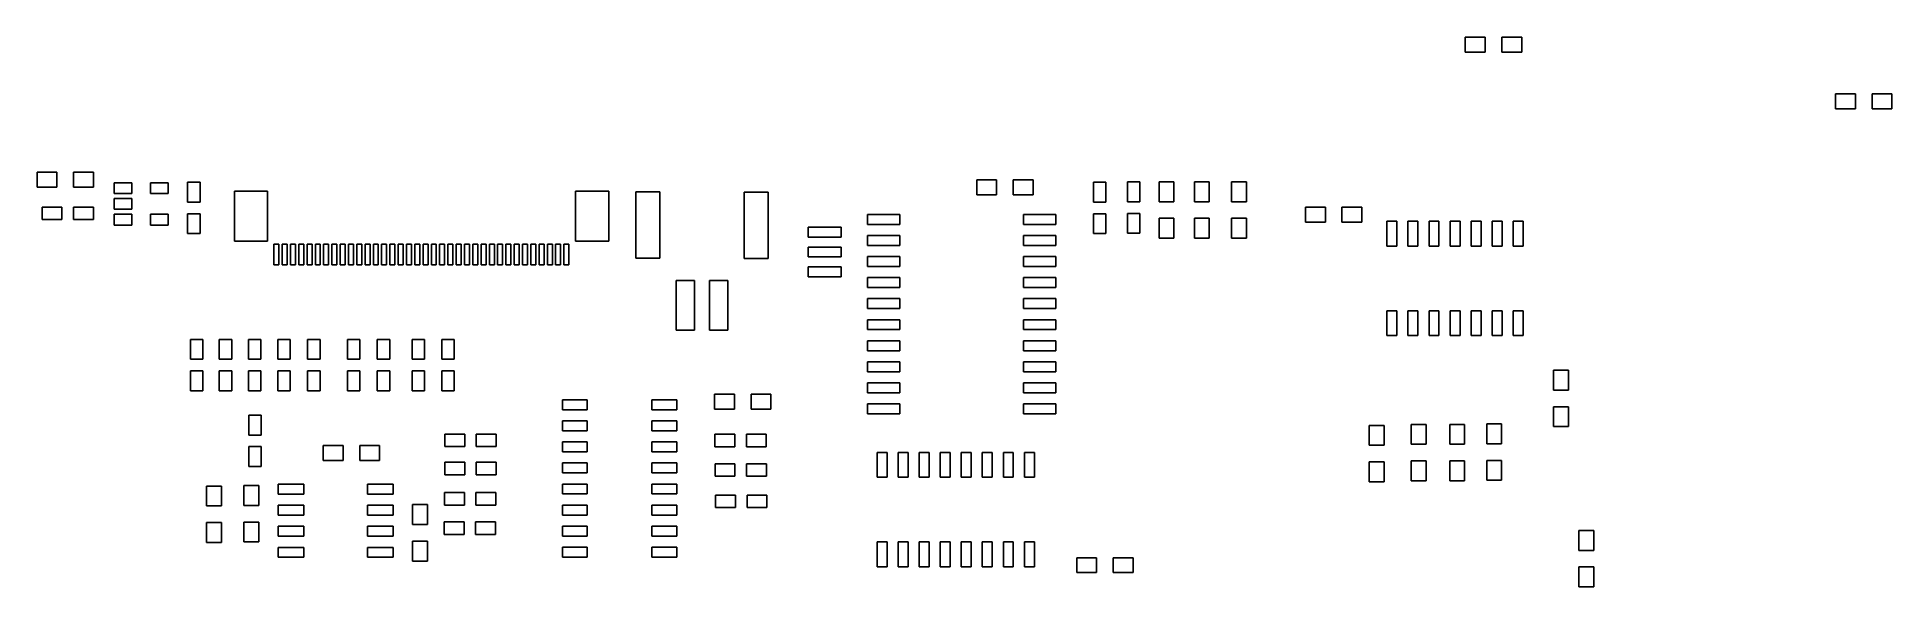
# Model space of a CAD drawing. Extents: x 105 to 217, y -119 to -86.
import ezdxf

# ---------------------------------------------------------------- set-up
doc = ezdxf.new("R2010")
doc.units = 0
doc.header["$MEASUREMENT"] = 0
doc.layers.add('BLACK', color=7, linetype='CONTINUOUS')

msp = doc.modelspace()

# ---------------------------------------------------------------- linework, layer by layer
at = {"layer": 'Black'}
for p, q in [((190.93, -86.9), (190.93, -86)), ((190.93, -86), (192.13, -86)), ((192.13, -86), (192.13, -86.9)), ((193.13, -86.9), (193.13, -86)), ((193.13, -86), (194.33, -86)), ((194.33, -86), (194.33, -86.9)), ((192.13, -86.9), (190.93, -86.9)), ((194.33, -86.9), (193.13, -86.9)), ((213.27, -90.33), (213.27, -89.43)), ((213.27, -89.43), (214.47, -89.43)), ((214.47, -89.43), (214.47, -90.33)), ((215.47, -90.33), (215.47, -89.43)), ((215.47, -89.43), (216.67, -89.43)), ((216.67, -89.43), (216.67, -90.33)), ((214.47, -90.33), (213.27, -90.33)), ((216.67, -90.33), (215.47, -90.33)), ((104.75, -95.05), (104.75, -94.15)), ((104.75, -94.15), (105.95, -94.15)), ((105.95, -95.05), (104.75, -95.05)), ((105.95, -94.15), (105.95, -95.05)), ((106.95, -95.05), (106.95, -94.15)), ((106.95, -94.15), (108.15, -94.15)), ((108.15, -95.05), (106.95, -95.05)), ((108.15, -94.15), (108.15, -95.05)), ((109.4, -95.435), (109.4, -94.785)), ((109.4, -94.785), (110.46, -94.785)), ((110.46, -94.785), (110.46, -95.435)), ((111.6, -95.435), (111.6, -94.785)), ((111.6, -94.785), (112.66, -94.785)), ((112.66, -94.785), (112.66, -95.435)), ((113.835, -95.95), (113.835, -94.75)), ((113.835, -94.75), (114.585, -94.75)), ((114.585, -94.75), (114.585, -95.95)), ((161.45, -95.51), (161.45, -94.61)), ((161.45, -94.61), (162.65, -94.61)), ((162.65, -94.61), (162.65, -95.51)), ((163.65, -95.51), (163.65, -94.61)), ((163.65, -94.61), (164.85, -94.61)), ((164.85, -94.61), (164.85, -95.51)), ((168.495, -95.95), (168.495, -94.75)), ((168.495, -94.75), (169.245, -94.75)), ((169.245, -94.75), (169.245, -95.95)), ((170.545, -95.93), (170.545, -94.73)), ((170.545, -94.73), (171.295, -94.73)), ((171.295, -94.73), (171.295, -95.93)), ((172.45, -95.93), (172.45, -94.73)), ((172.45, -94.73), (173.35, -94.73)), ((173.35, -94.73), (173.35, -95.93)), ((174.58, -95.93), (174.58, -94.73)), ((174.58, -94.73), (175.48, -94.73)), ((175.48, -94.73), (175.48, -95.93)), ((176.83, -95.93), (176.83, -94.73)), ((176.83, -94.73), (177.73, -94.73)), ((177.73, -94.73), (177.73, -95.93)), ((110.46, -95.435), (109.4, -95.435)), ((109.4, -96.385), (109.4, -95.735)), ((109.4, -95.735), (110.46, -95.735)), ((110.46, -95.735), (110.46, -96.385)), ((112.66, -95.435), (111.6, -95.435)), ((114.585, -95.95), (113.835, -95.95)), ((116.66, -98.3), (116.66, -95.3)), ((116.66, -95.3), (118.66, -95.3)), ((118.66, -95.3), (118.66, -98.3)), ((137.24, -98.3), (137.24, -95.3)), ((137.24, -95.3), (139.24, -95.3)), ((139.24, -95.3), (139.24, -98.3)), ((140.885, -99.33), (140.885, -95.33)), ((140.885, -95.33), (142.335, -95.33)), ((142.335, -95.33), (142.335, -99.33)), ((147.415, -99.35), (147.415, -95.35)), ((147.415, -95.35), (148.865, -95.35)), ((148.865, -95.35), (148.865, -99.35)), ((162.65, -95.51), (161.45, -95.51)), ((164.85, -95.51), (163.65, -95.51)), ((169.245, -95.95), (168.495, -95.95)), ((171.295, -95.93), (170.545, -95.93)), ((173.35, -95.93), (172.45, -95.93)), ((175.48, -95.93), (174.58, -95.93)), ((177.73, -95.93), (176.83, -95.93)), ((105.05, -97.005), (105.05, -96.255)), ((105.05, -96.255), (106.25, -96.255)), ((106.25, -97.005), (105.05, -97.005)), ((106.25, -96.255), (106.25, -97.005)), ((106.95, -97.005), (106.95, -96.255)), ((106.95, -96.255), (108.15, -96.255)), ((108.15, -97.005), (106.95, -97.005)), ((108.15, -96.255), (108.15, -97.005)), ((110.46, -96.385), (109.4, -96.385)), ((109.4, -97.335), (109.4, -96.685)), ((109.4, -96.685), (110.46, -96.685)), ((110.46, -97.335), (109.4, -97.335)), ((110.46, -96.685), (110.46, -97.335)), ((111.6, -97.335), (111.6, -96.685)), ((111.6, -96.685), (112.66, -96.685)), ((112.66, -97.335), (111.6, -97.335)), ((112.66, -96.685), (112.66, -97.335)), ((113.835, -97.85), (113.835, -96.65)), ((113.835, -96.65), (114.585, -96.65)), ((114.585, -96.65), (114.585, -97.85)), ((154.865, -97.295), (154.865, -96.695)), ((154.865, -96.695), (156.815, -96.695)), ((156.815, -97.295), (154.865, -97.295)), ((156.815, -96.695), (156.815, -97.295)), ((164.265, -97.295), (164.265, -96.695)), ((164.265, -96.695), (166.215, -96.695)), ((166.215, -97.295), (164.265, -97.295)), ((166.215, -96.695), (166.215, -97.295)), ((168.495, -97.85), (168.495, -96.65)), ((168.495, -96.65), (169.245, -96.65)), ((169.245, -96.65), (169.245, -97.85)), ((170.545, -97.83), (170.545, -96.63)), ((170.545, -96.63), (171.295, -96.63)), ((171.295, -96.63), (171.295, -97.83)), ((172.45, -98.13), (172.45, -96.93)), ((172.45, -96.93), (173.35, -96.93)), ((173.35, -96.93), (173.35, -98.13)), ((174.58, -98.13), (174.58, -96.93)), ((174.58, -96.93), (175.48, -96.93)), ((175.48, -96.93), (175.48, -98.13)), ((176.83, -98.13), (176.83, -96.93)), ((176.83, -96.93), (177.73, -96.93)), ((177.73, -96.93), (177.73, -98.13)), ((181.285, -97.165), (181.285, -96.265)), ((181.285, -96.265), (182.485, -96.265)), ((182.485, -97.165), (181.285, -97.165)), ((182.485, -96.265), (182.485, -97.165)), ((183.485, -97.165), (183.485, -96.265)), ((183.485, -96.265), (184.685, -96.265)), ((184.685, -97.165), (183.485, -97.165)), ((184.685, -96.265), (184.685, -97.165)), ((186.2, -98.6), (186.2, -97.1)), ((186.2, -97.1), (186.8, -97.1)), ((186.8, -97.1), (186.8, -98.6)), ((187.47, -98.6), (187.47, -97.1)), ((187.47, -97.1), (188.07, -97.1)), ((188.07, -97.1), (188.07, -98.6)), ((188.74, -98.6), (188.74, -97.1)), ((188.74, -97.1), (189.34, -97.1)), ((189.34, -97.1), (189.34, -98.6)), ((190.01, -98.6), (190.01, -97.1)), ((190.01, -97.1), (190.61, -97.1)), ((190.61, -97.1), (190.61, -98.6)), ((191.28, -98.6), (191.28, -97.1)), ((191.28, -97.1), (191.88, -97.1)), ((191.88, -97.1), (191.88, -98.6)), ((192.55, -98.6), (192.55, -97.1)), ((192.55, -97.1), (193.15, -97.1)), ((193.15, -97.1), (193.15, -98.6)), ((193.82, -98.6), (193.82, -97.1)), ((193.82, -97.1), (194.42, -97.1)), ((194.42, -97.1), (194.42, -98.6)), ((114.585, -97.85), (113.835, -97.85)), ((118.66, -98.3), (116.66, -98.3)), ((139.24, -98.3), (137.24, -98.3)), ((151.27, -98.06), (151.27, -97.46)), ((151.27, -97.46), (153.27, -97.46)), ((153.27, -98.06), (151.27, -98.06)), ((153.27, -97.46), (153.27, -98.06)), ((154.865, -98.565), (154.865, -97.965)), ((154.865, -97.965), (156.815, -97.965)), ((156.815, -97.965), (156.815, -98.565)), ((164.265, -98.565), (164.265, -97.965)), ((164.265, -97.965), (166.215, -97.965)), ((166.215, -97.965), (166.215, -98.565)), ((169.245, -97.85), (168.495, -97.85)), ((171.295, -97.83), (170.545, -97.83)), ((173.35, -98.13), (172.45, -98.13)), ((175.48, -98.13), (174.58, -98.13)), ((177.73, -98.13), (176.83, -98.13)), ((119.04, -99.745), (119.04, -98.495)), ((119.04, -98.495), (119.34, -98.495)), ((119.34, -98.495), (119.34, -99.745)), ((119.54, -99.745), (119.54, -98.495)), ((119.54, -98.495), (119.84, -98.495)), ((119.84, -98.495), (119.84, -99.745)), ((120.04, -99.745), (120.04, -98.495)), ((120.04, -98.495), (120.34, -98.495)), ((120.34, -98.495), (120.34, -99.745)), ((120.54, -99.745), (120.54, -98.495)), ((120.54, -98.495), (120.84, -98.495)), ((120.84, -98.495), (120.84, -99.745)), ((121.04, -99.745), (121.04, -98.495)), ((121.04, -98.495), (121.34, -98.495)), ((121.34, -98.495), (121.34, -99.745)), ((121.54, -99.745), (121.54, -98.495)), ((121.54, -98.495), (121.84, -98.495)), ((121.84, -98.495), (121.84, -99.745)), ((122.04, -99.745), (122.04, -98.495)), ((122.04, -98.495), (122.34, -98.495)), ((122.34, -98.495), (122.34, -99.745)), ((122.54, -99.745), (122.54, -98.495)), ((122.54, -98.495), (122.84, -98.495)), ((122.84, -98.495), (122.84, -99.745)), ((123.04, -99.745), (123.04, -98.495)), ((123.04, -98.495), (123.34, -98.495)), ((123.34, -98.495), (123.34, -99.745)), ((123.54, -99.745), (123.54, -98.495)), ((123.54, -98.495), (123.84, -98.495)), ((123.84, -98.495), (123.84, -99.745)), ((124.04, -99.745), (124.04, -98.495)), ((124.04, -98.495), (124.34, -98.495)), ((124.34, -98.495), (124.34, -99.745)), ((124.54, -99.745), (124.54, -98.495)), ((124.54, -98.495), (124.84, -98.495)), ((124.84, -98.495), (124.84, -99.745)), ((125.04, -99.745), (125.04, -98.495)), ((125.04, -98.495), (125.34, -98.495)), ((125.34, -98.495), (125.34, -99.745)), ((125.54, -99.745), (125.54, -98.495)), ((125.54, -98.495), (125.84, -98.495)), ((125.84, -98.495), (125.84, -99.745)), ((126.04, -99.745), (126.04, -98.495)), ((126.04, -98.495), (126.34, -98.495)), ((126.34, -98.495), (126.34, -99.745)), ((126.54, -99.745), (126.54, -98.495)), ((126.54, -98.495), (126.84, -98.495)), ((126.84, -98.495), (126.84, -99.745)), ((127.04, -99.745), (127.04, -98.495)), ((127.04, -98.495), (127.34, -98.495)), ((127.34, -98.495), (127.34, -99.745)), ((127.54, -99.745), (127.54, -98.495)), ((127.54, -98.495), (127.84, -98.495)), ((127.84, -98.495), (127.84, -99.745)), ((128.04, -99.745), (128.04, -98.495)), ((128.04, -98.495), (128.34, -98.495)), ((128.34, -98.495), (128.34, -99.745)), ((128.54, -99.745), (128.54, -98.495)), ((128.54, -98.495), (128.84, -98.495)), ((128.84, -98.495), (128.84, -99.745)), ((129.04, -99.745), (129.04, -98.495)), ((129.04, -98.495), (129.34, -98.495)), ((129.34, -98.495), (129.34, -99.745)), ((129.54, -99.745), (129.54, -98.495)), ((129.54, -98.495), (129.84, -98.495)), ((129.84, -98.495), (129.84, -99.745)), ((130.04, -99.745), (130.04, -98.495)), ((130.04, -98.495), (130.34, -98.495)), ((130.34, -98.495), (130.34, -99.745)), ((130.54, -99.745), (130.54, -98.495)), ((130.54, -98.495), (130.84, -98.495)), ((130.84, -98.495), (130.84, -99.745)), ((131.04, -99.745), (131.04, -98.495)), ((131.04, -98.495), (131.34, -98.495)), ((131.34, -98.495), (131.34, -99.745)), ((131.54, -99.745), (131.54, -98.495)), ((131.54, -98.495), (131.84, -98.495)), ((131.84, -98.495), (131.84, -99.745)), ((132.04, -99.745), (132.04, -98.495)), ((132.04, -98.495), (132.34, -98.495)), ((132.34, -98.495), (132.34, -99.745)), ((132.54, -99.745), (132.54, -98.495)), ((132.54, -98.495), (132.84, -98.495)), ((132.84, -98.495), (132.84, -99.745)), ((133.04, -99.745), (133.04, -98.495)), ((133.04, -98.495), (133.34, -98.495)), ((133.34, -98.495), (133.34, -99.745)), ((133.54, -99.745), (133.54, -98.495)), ((133.54, -98.495), (133.84, -98.495)), ((133.84, -98.495), (133.84, -99.745)), ((134.04, -99.745), (134.04, -98.495)), ((134.04, -98.495), (134.34, -98.495)), ((134.34, -98.495), (134.34, -99.745)), ((134.54, -99.745), (134.54, -98.495)), ((134.54, -98.495), (134.84, -98.495)), ((134.84, -98.495), (134.84, -99.745)), ((135.04, -99.745), (135.04, -98.495)), ((135.04, -98.495), (135.34, -98.495)), ((135.34, -98.495), (135.34, -99.745)), ((135.54, -99.745), (135.54, -98.495)), ((135.54, -98.495), (135.84, -98.495)), ((135.84, -98.495), (135.84, -99.745)), ((136.04, -99.745), (136.04, -98.495)), ((136.04, -98.495), (136.34, -98.495)), ((136.34, -98.495), (136.34, -99.745)), ((136.54, -99.745), (136.54, -98.495)), ((136.54, -98.495), (136.84, -98.495)), ((136.84, -98.495), (136.84, -99.745)), ((142.335, -99.33), (140.885, -99.33)), ((148.865, -99.35), (147.415, -99.35)), ((151.27, -99.26), (151.27, -98.66)), ((151.27, -98.66), (153.27, -98.66)), ((153.27, -99.26), (151.27, -99.26)), ((153.27, -98.66), (153.27, -99.26)), ((156.815, -98.565), (154.865, -98.565)), ((154.865, -99.835), (154.865, -99.235)), ((154.865, -99.235), (156.815, -99.235)), ((156.815, -99.235), (156.815, -99.835)), ((166.215, -98.565), (164.265, -98.565)), ((164.265, -99.835), (164.265, -99.235)), ((164.265, -99.235), (166.215, -99.235)), ((166.215, -99.235), (166.215, -99.835)), ((186.8, -98.6), (186.2, -98.6)), ((188.07, -98.6), (187.47, -98.6)), ((189.34, -98.6), (188.74, -98.6)), ((190.61, -98.6), (190.01, -98.6)), ((191.88, -98.6), (191.28, -98.6)), ((193.15, -98.6), (192.55, -98.6)), ((194.42, -98.6), (193.82, -98.6)), ((119.34, -99.745), (119.04, -99.745)), ((119.84, -99.745), (119.54, -99.745)), ((120.34, -99.745), (120.04, -99.745)), ((120.84, -99.745), (120.54, -99.745)), ((121.34, -99.745), (121.04, -99.745)), ((121.84, -99.745), (121.54, -99.745)), ((122.34, -99.745), (122.04, -99.745)), ((122.84, -99.745), (122.54, -99.745)), ((123.34, -99.745), (123.04, -99.745)), ((123.84, -99.745), (123.54, -99.745)), ((124.34, -99.745), (124.04, -99.745)), ((124.84, -99.745), (124.54, -99.745)), ((125.34, -99.745), (125.04, -99.745)), ((125.84, -99.745), (125.54, -99.745)), ((126.34, -99.745), (126.04, -99.745)), ((126.84, -99.745), (126.54, -99.745)), ((127.34, -99.745), (127.04, -99.745)), ((127.84, -99.745), (127.54, -99.745)), ((128.34, -99.745), (128.04, -99.745)), ((128.84, -99.745), (128.54, -99.745)), ((129.34, -99.745), (129.04, -99.745)), ((129.84, -99.745), (129.54, -99.745)), ((130.34, -99.745), (130.04, -99.745)), ((130.84, -99.745), (130.54, -99.745)), ((131.34, -99.745), (131.04, -99.745)), ((131.84, -99.745), (131.54, -99.745)), ((132.34, -99.745), (132.04, -99.745)), ((132.84, -99.745), (132.54, -99.745)), ((133.34, -99.745), (133.04, -99.745)), ((133.84, -99.745), (133.54, -99.745)), ((134.34, -99.745), (134.04, -99.745)), ((134.84, -99.745), (134.54, -99.745)), ((135.34, -99.745), (135.04, -99.745)), ((135.84, -99.745), (135.54, -99.745)), ((136.34, -99.745), (136.04, -99.745)), ((136.84, -99.745), (136.54, -99.745)), ((143.32, -103.68), (143.32, -100.68)), ((143.32, -100.68), (144.42, -100.68)), ((144.42, -100.68), (144.42, -103.68)), ((145.32, -103.68), (145.32, -100.68)), ((145.32, -100.68), (146.42, -100.68)), ((146.42, -100.68), (146.42, -103.68)), ((151.27, -100.46), (151.27, -99.86)), ((151.27, -99.86), (153.27, -99.86)), ((153.27, -100.46), (151.27, -100.46)), ((153.27, -99.86), (153.27, -100.46)), ((156.815, -99.835), (154.865, -99.835)), ((154.865, -101.105), (154.865, -100.505)), ((154.865, -100.505), (156.815, -100.505)), ((156.815, -100.505), (156.815, -101.105)), ((166.215, -99.835), (164.265, -99.835)), ((164.265, -101.105), (164.265, -100.505)), ((164.265, -100.505), (166.215, -100.505)), ((166.215, -100.505), (166.215, -101.105)), ((156.815, -101.105), (154.865, -101.105)), ((154.865, -102.375), (154.865, -101.775)), ((154.865, -101.775), (156.815, -101.775)), ((156.815, -101.775), (156.815, -102.375)), ((166.215, -101.105), (164.265, -101.105)), ((164.265, -102.375), (164.265, -101.775)), ((164.265, -101.775), (166.215, -101.775)), ((166.215, -101.775), (166.215, -102.375)), ((156.815, -102.375), (154.865, -102.375)), ((166.215, -102.375), (164.265, -102.375)), ((186.2, -104), (186.2, -102.5)), ((186.2, -102.5), (186.8, -102.5)), ((186.8, -102.5), (186.8, -104)), ((187.47, -104), (187.47, -102.5)), ((187.47, -102.5), (188.07, -102.5)), ((188.07, -102.5), (188.07, -104)), ((188.74, -104), (188.74, -102.5)), ((188.74, -102.5), (189.34, -102.5)), ((189.34, -102.5), (189.34, -104)), ((190.01, -104), (190.01, -102.5)), ((190.01, -102.5), (190.61, -102.5)), ((190.61, -102.5), (190.61, -104)), ((191.28, -104), (191.28, -102.5)), ((191.28, -102.5), (191.88, -102.5)), ((191.88, -102.5), (191.88, -104)), ((192.55, -104), (192.55, -102.5)), ((192.55, -102.5), (193.15, -102.5)), ((193.15, -102.5), (193.15, -104)), ((193.82, -104), (193.82, -102.5)), ((193.82, -102.5), (194.42, -102.5)), ((194.42, -102.5), (194.42, -104)), ((144.42, -103.68), (143.32, -103.68)), ((146.42, -103.68), (145.32, -103.68)), ((154.865, -103.645), (154.865, -103.045)), ((154.865, -103.045), (156.815, -103.045)), ((156.815, -103.645), (154.865, -103.645)), ((156.815, -103.045), (156.815, -103.645)), ((164.265, -103.645), (164.265, -103.045)), ((164.265, -103.045), (166.215, -103.045)), ((166.215, -103.645), (164.265, -103.645)), ((166.215, -103.045), (166.215, -103.645)), ((186.8, -104), (186.2, -104)), ((188.07, -104), (187.47, -104)), ((189.34, -104), (188.74, -104)), ((190.61, -104), (190.01, -104)), ((191.88, -104), (191.28, -104)), ((193.15, -104), (192.55, -104)), ((194.42, -104), (193.82, -104)), ((114.005, -105.43), (114.005, -104.23)), ((114.005, -104.23), (114.755, -104.23)), ((114.755, -104.23), (114.755, -105.43)), ((115.745, -105.43), (115.745, -104.23)), ((115.745, -104.23), (116.495, -104.23)), ((116.495, -104.23), (116.495, -105.43)), ((117.505, -105.43), (117.505, -104.23)), ((117.505, -104.23), (118.255, -104.23)), ((118.255, -104.23), (118.255, -105.43)), ((119.275, -105.43), (119.275, -104.23)), ((119.275, -104.23), (120.025, -104.23)), ((120.025, -104.23), (120.025, -105.43)), ((121.075, -105.43), (121.075, -104.23)), ((121.075, -104.23), (121.825, -104.23)), ((121.825, -104.23), (121.825, -105.43)), ((123.475, -105.43), (123.475, -104.23)), ((123.475, -104.23), (124.225, -104.23)), ((124.225, -104.23), (124.225, -105.43)), ((125.275, -105.43), (125.275, -104.23)), ((125.275, -104.23), (126.025, -104.23)), ((126.025, -104.23), (126.025, -105.43)), ((127.375, -105.43), (127.375, -104.23)), ((127.375, -104.23), (128.125, -104.23)), ((128.125, -104.23), (128.125, -105.43)), ((129.175, -105.43), (129.175, -104.23)), ((129.175, -104.23), (129.925, -104.23)), ((129.925, -104.23), (129.925, -105.43)), ((154.865, -104.915), (154.865, -104.315)), ((154.865, -104.315), (156.815, -104.315)), ((156.815, -104.915), (154.865, -104.915)), ((156.815, -104.315), (156.815, -104.915)), ((164.265, -104.915), (164.265, -104.315)), ((164.265, -104.315), (166.215, -104.315)), ((166.215, -104.915), (164.265, -104.915)), ((166.215, -104.315), (166.215, -104.915)), ((114.755, -105.43), (114.005, -105.43)), ((114.005, -107.33), (114.005, -106.13)), ((114.005, -106.13), (114.755, -106.13)), ((114.755, -106.13), (114.755, -107.33)), ((116.495, -105.43), (115.745, -105.43)), ((115.745, -107.33), (115.745, -106.13)), ((115.745, -106.13), (116.495, -106.13)), ((116.495, -106.13), (116.495, -107.33)), ((118.255, -105.43), (117.505, -105.43)), ((117.505, -107.33), (117.505, -106.13)), ((117.505, -106.13), (118.255, -106.13)), ((118.255, -106.13), (118.255, -107.33)), ((120.025, -105.43), (119.275, -105.43)), ((119.275, -107.33), (119.275, -106.13)), ((119.275, -106.13), (120.025, -106.13)), ((120.025, -106.13), (120.025, -107.33)), ((121.825, -105.43), (121.075, -105.43)), ((121.075, -107.33), (121.075, -106.13)), ((121.075, -106.13), (121.825, -106.13)), ((121.825, -106.13), (121.825, -107.33)), ((124.225, -105.43), (123.475, -105.43)), ((123.475, -107.33), (123.475, -106.13)), ((123.475, -106.13), (124.225, -106.13)), ((124.225, -106.13), (124.225, -107.33)), ((126.025, -105.43), (125.275, -105.43)), ((125.275, -107.33), (125.275, -106.13)), ((125.275, -106.13), (126.025, -106.13)), ((126.025, -106.13), (126.025, -107.33)), ((128.125, -105.43), (127.375, -105.43)), ((127.375, -107.33), (127.375, -106.13)), ((127.375, -106.13), (128.125, -106.13)), ((128.125, -106.13), (128.125, -107.33)), ((129.925, -105.43), (129.175, -105.43)), ((129.175, -107.33), (129.175, -106.13)), ((129.175, -106.13), (129.925, -106.13)), ((129.925, -106.13), (129.925, -107.33)), ((154.865, -106.185), (154.865, -105.585)), ((154.865, -105.585), (156.815, -105.585)), ((156.815, -106.185), (154.865, -106.185)), ((156.815, -105.585), (156.815, -106.185)), ((164.265, -106.185), (164.265, -105.585)), ((164.265, -105.585), (166.215, -105.585)), ((166.215, -106.185), (164.265, -106.185)), ((166.215, -105.585), (166.215, -106.185)), ((196.25, -107.29), (196.25, -106.09)), ((196.25, -106.09), (197.15, -106.09)), ((197.15, -106.09), (197.15, -107.29)), ((114.755, -107.33), (114.005, -107.33)), ((116.495, -107.33), (115.745, -107.33)), ((118.255, -107.33), (117.505, -107.33)), ((120.025, -107.33), (119.275, -107.33)), ((121.825, -107.33), (121.075, -107.33)), ((124.225, -107.33), (123.475, -107.33)), ((126.025, -107.33), (125.275, -107.33)), ((128.125, -107.33), (127.375, -107.33)), ((129.925, -107.33), (129.175, -107.33)), ((154.865, -107.455), (154.865, -106.855)), ((154.865, -106.855), (156.815, -106.855)), ((156.815, -106.855), (156.815, -107.455)), ((164.265, -107.455), (164.265, -106.855)), ((164.265, -106.855), (166.215, -106.855)), ((166.215, -106.855), (166.215, -107.455)), ((197.15, -107.29), (196.25, -107.29)), ((136.45, -108.475), (136.45, -107.875)), ((136.45, -107.875), (137.95, -107.875)), ((137.95, -108.475), (136.45, -108.475)), ((137.95, -107.875), (137.95, -108.475)), ((141.85, -108.475), (141.85, -107.875)), ((141.85, -107.875), (143.35, -107.875)), ((143.35, -108.475), (141.85, -108.475)), ((143.35, -107.875), (143.35, -108.475)), ((145.63, -108.44), (145.63, -107.54)), ((145.63, -107.54), (146.83, -107.54)), ((146.83, -108.44), (145.63, -108.44)), ((146.83, -107.54), (146.83, -108.44)), ((147.83, -108.44), (147.83, -107.54)), ((147.83, -107.54), (149.03, -107.54)), ((149.03, -108.44), (147.83, -108.44)), ((149.03, -107.54), (149.03, -108.44)), ((156.815, -107.455), (154.865, -107.455)), ((154.865, -108.725), (154.865, -108.125)), ((154.865, -108.125), (156.815, -108.125)), ((156.815, -108.125), (156.815, -108.725)), ((166.215, -107.455), (164.265, -107.455)), ((164.265, -108.725), (164.265, -108.125)), ((164.265, -108.125), (166.215, -108.125)), ((166.215, -108.125), (166.215, -108.725)), ((196.25, -109.49), (196.25, -108.29)), ((196.25, -108.29), (197.15, -108.29)), ((197.15, -108.29), (197.15, -109.49)), ((117.525, -110), (117.525, -108.8)), ((117.525, -108.8), (118.275, -108.8)), ((118.275, -108.8), (118.275, -110)), ((136.45, -109.745), (136.45, -109.145)), ((136.45, -109.145), (137.95, -109.145)), ((137.95, -109.145), (137.95, -109.745)), ((141.85, -109.745), (141.85, -109.145)), ((141.85, -109.145), (143.35, -109.145)), ((143.35, -109.145), (143.35, -109.745)), ((156.815, -108.725), (154.865, -108.725)), ((166.215, -108.725), (164.265, -108.725)), ((185.13, -110.62), (185.13, -109.42)), ((185.13, -109.42), (186.03, -109.42)), ((186.03, -109.42), (186.03, -110.62)), ((187.67, -110.56), (187.67, -109.36)), ((187.67, -109.36), (188.57, -109.36)), ((188.57, -109.36), (188.57, -110.56)), ((189.99, -110.56), (189.99, -109.36)), ((189.99, -109.36), (190.89, -109.36)), ((190.89, -109.36), (190.89, -110.56)), ((192.22, -110.53), (192.22, -109.33)), ((192.22, -109.33), (193.12, -109.33)), ((193.12, -109.33), (193.12, -110.53)), ((197.15, -109.49), (196.25, -109.49)), ((118.275, -110), (117.525, -110)), ((117.525, -111.9), (117.525, -110.7)), ((117.525, -110.7), (118.275, -110.7)), ((118.275, -110.7), (118.275, -111.9)), ((122.02, -111.54), (122.02, -110.64)), ((122.02, -110.64), (123.22, -110.64)), ((123.22, -110.64), (123.22, -111.54)), ((124.22, -111.54), (124.22, -110.64)), ((124.22, -110.64), (125.42, -110.64)), ((125.42, -110.64), (125.42, -111.54)), ((129.35, -110.695), (129.35, -109.945)), ((129.35, -109.945), (130.55, -109.945)), ((130.55, -110.695), (129.35, -110.695)), ((130.55, -109.945), (130.55, -110.695)), ((131.25, -110.695), (131.25, -109.945)), ((131.25, -109.945), (132.45, -109.945)), ((132.45, -110.695), (131.25, -110.695)), ((132.45, -109.945), (132.45, -110.695)), ((137.95, -109.745), (136.45, -109.745)), ((136.45, -111.015), (136.45, -110.415)), ((136.45, -110.415), (137.95, -110.415)), ((137.95, -110.415), (137.95, -111.015)), ((143.35, -109.745), (141.85, -109.745)), ((141.85, -111.015), (141.85, -110.415)), ((141.85, -110.415), (143.35, -110.415)), ((143.35, -110.415), (143.35, -111.015)), ((145.65, -110.705), (145.65, -109.955)), ((145.65, -109.955), (146.85, -109.955)), ((146.85, -110.705), (145.65, -110.705)), ((146.85, -109.955), (146.85, -110.705)), ((147.55, -110.705), (147.55, -109.955)), ((147.55, -109.955), (148.75, -109.955)), ((148.75, -110.705), (147.55, -110.705)), ((148.75, -109.955), (148.75, -110.705)), ((186.03, -110.62), (185.13, -110.62)), ((188.57, -110.56), (187.67, -110.56)), ((190.89, -110.56), (189.99, -110.56)), ((193.12, -110.53), (192.22, -110.53)), ((118.275, -111.9), (117.525, -111.9)), ((123.22, -111.54), (122.02, -111.54)), ((125.42, -111.54), (124.22, -111.54)), ((129.35, -112.395), (129.35, -111.645)), ((129.35, -111.645), (130.55, -111.645)), ((130.55, -111.645), (130.55, -112.395)), ((131.25, -112.395), (131.25, -111.645)), ((131.25, -111.645), (132.45, -111.645)), ((132.45, -111.645), (132.45, -112.395)), ((137.95, -111.015), (136.45, -111.015)), ((136.45, -112.285), (136.45, -111.685)), ((136.45, -111.685), (137.95, -111.685)), ((137.95, -111.685), (137.95, -112.285)), ((143.35, -111.015), (141.85, -111.015)), ((141.85, -112.285), (141.85, -111.685)), ((141.85, -111.685), (143.35, -111.685)), ((143.35, -111.685), (143.35, -112.285)), ((145.66, -112.485), (145.66, -111.735)), ((145.66, -111.735), (146.86, -111.735)), ((146.86, -111.735), (146.86, -112.485)), ((147.56, -112.485), (147.56, -111.735)), ((147.56, -111.735), (148.76, -111.735)), ((148.76, -111.735), (148.76, -112.485)), ((155.435, -112.55), (155.435, -111.05)), ((155.435, -111.05), (156.035, -111.05)), ((156.035, -111.05), (156.035, -112.55)), ((156.705, -112.55), (156.705, -111.05)), ((156.705, -111.05), (157.305, -111.05)), ((157.305, -111.05), (157.305, -112.55)), ((157.975, -112.55), (157.975, -111.05)), ((157.975, -111.05), (158.575, -111.05)), ((158.575, -111.05), (158.575, -112.55)), ((159.245, -112.55), (159.245, -111.05)), ((159.245, -111.05), (159.845, -111.05)), ((159.845, -111.05), (159.845, -112.55)), ((160.515, -112.55), (160.515, -111.05)), ((160.515, -111.05), (161.115, -111.05)), ((161.115, -111.05), (161.115, -112.55)), ((161.785, -112.55), (161.785, -111.05)), ((161.785, -111.05), (162.385, -111.05)), ((162.385, -111.05), (162.385, -112.55)), ((163.055, -112.55), (163.055, -111.05)), ((163.055, -111.05), (163.655, -111.05)), ((163.655, -111.05), (163.655, -112.55)), ((164.325, -112.55), (164.325, -111.05)), ((164.325, -111.05), (164.925, -111.05)), ((164.925, -111.05), (164.925, -112.55)), ((185.13, -112.82), (185.13, -111.62)), ((185.13, -111.62), (186.03, -111.62)), ((186.03, -111.62), (186.03, -112.82)), ((187.67, -112.76), (187.67, -111.56)), ((187.67, -111.56), (188.57, -111.56)), ((188.57, -111.56), (188.57, -112.76)), ((189.99, -112.76), (189.99, -111.56)), ((189.99, -111.56), (190.89, -111.56)), ((190.89, -111.56), (190.89, -112.76)), ((192.22, -112.73), (192.22, -111.53)), ((192.22, -111.53), (193.12, -111.53)), ((193.12, -111.53), (193.12, -112.73)), ((119.295, -113.565), (119.295, -112.965)), ((119.295, -112.965), (120.845, -112.965)), ((120.845, -112.965), (120.845, -113.565)), ((124.695, -113.565), (124.695, -112.965)), ((124.695, -112.965), (126.245, -112.965)), ((126.245, -112.965), (126.245, -113.565)), ((130.55, -112.395), (129.35, -112.395)), ((132.45, -112.395), (131.25, -112.395)), ((137.95, -112.285), (136.45, -112.285)), ((136.45, -113.555), (136.45, -112.955)), ((136.45, -112.955), (137.95, -112.955)), ((137.95, -112.955), (137.95, -113.555)), ((143.35, -112.285), (141.85, -112.285)), ((141.85, -113.555), (141.85, -112.955)), ((141.85, -112.955), (143.35, -112.955)), ((143.35, -112.955), (143.35, -113.555)), ((146.86, -112.485), (145.66, -112.485)), ((148.76, -112.485), (147.56, -112.485)), ((156.035, -112.55), (155.435, -112.55)), ((157.305, -112.55), (156.705, -112.55)), ((158.575, -112.55), (157.975, -112.55)), ((159.845, -112.55), (159.245, -112.55)), ((161.115, -112.55), (160.515, -112.55)), ((162.385, -112.55), (161.785, -112.55)), ((163.655, -112.55), (163.055, -112.55)), ((164.925, -112.55), (164.325, -112.55)), ((186.03, -112.82), (185.13, -112.82)), ((188.57, -112.76), (187.67, -112.76)), ((190.89, -112.76), (189.99, -112.76)), ((193.12, -112.73), (192.22, -112.73)), ((114.97, -114.28), (114.97, -113.08)), ((114.97, -113.08), (115.87, -113.08)), ((115.87, -113.08), (115.87, -114.28)), ((117.22, -114.25), (117.22, -113.05)), ((117.22, -113.05), (118.12, -113.05)), ((118.12, -113.05), (118.12, -114.25)), ((120.845, -113.565), (119.295, -113.565)), ((126.245, -113.565), (124.695, -113.565)), ((129.33, -114.225), (129.33, -113.475)), ((129.33, -113.475), (130.53, -113.475)), ((130.53, -113.475), (130.53, -114.225)), ((131.23, -114.225), (131.23, -113.475)), ((131.23, -113.475), (132.43, -113.475)), ((132.43, -113.475), (132.43, -114.225)), ((137.95, -113.555), (136.45, -113.555)), ((143.35, -113.555), (141.85, -113.555)), ((145.69, -114.375), (145.69, -113.625)), ((145.69, -113.625), (146.89, -113.625)), ((146.89, -113.625), (146.89, -114.375)), ((147.59, -114.375), (147.59, -113.625)), ((147.59, -113.625), (148.79, -113.625)), ((148.79, -113.625), (148.79, -114.375)), ((115.87, -114.28), (114.97, -114.28)), ((118.12, -114.25), (117.22, -114.25)), ((117.22, -116.45), (117.22, -115.25)), ((117.22, -115.25), (118.12, -115.25)), ((118.12, -115.25), (118.12, -116.45)), ((119.295, -114.835), (119.295, -114.235)), ((119.295, -114.235), (120.845, -114.235)), ((120.845, -114.835), (119.295, -114.835)), ((120.845, -114.235), (120.845, -114.835)), ((124.695, -114.835), (124.695, -114.235)), ((124.695, -114.235), (126.245, -114.235)), ((126.245, -114.835), (124.695, -114.835)), ((126.245, -114.235), (126.245, -114.835)), ((127.41, -115.4), (127.41, -114.2)), ((127.41, -114.2), (128.31, -114.2)), ((128.31, -114.2), (128.31, -115.4)), ((129.31, -115.995), (129.31, -115.245)), ((129.31, -115.245), (130.51, -115.245)), ((130.53, -114.225), (129.33, -114.225)), ((130.51, -115.245), (130.51, -115.995)), ((131.21, -115.995), (131.21, -115.245)), ((131.21, -115.245), (132.41, -115.245)), ((132.43, -114.225), (131.23, -114.225)), ((132.41, -115.245), (132.41, -115.995)), ((136.45, -114.825), (136.45, -114.225)), ((136.45, -114.225), (137.95, -114.225)), ((137.95, -114.825), (136.45, -114.825)), ((137.95, -114.225), (137.95, -114.825)), ((141.85, -114.825), (141.85, -114.225)), ((141.85, -114.225), (143.35, -114.225)), ((143.35, -114.825), (141.85, -114.825)), ((143.35, -114.225), (143.35, -114.825)), ((146.89, -114.375), (145.69, -114.375)), ((148.79, -114.375), (147.59, -114.375)), ((114.97, -116.48), (114.97, -115.28)), ((114.97, -115.28), (115.87, -115.28)), ((115.87, -115.28), (115.87, -116.48)), ((119.295, -116.105), (119.295, -115.505)), ((119.295, -115.505), (120.845, -115.505)), ((120.845, -116.105), (119.295, -116.105)), ((120.845, -115.505), (120.845, -116.105)), ((124.695, -116.105), (124.695, -115.505)), ((124.695, -115.505), (126.245, -115.505)), ((126.245, -116.105), (124.695, -116.105)), ((126.245, -115.505), (126.245, -116.105)), ((128.31, -115.4), (127.41, -115.4)), ((130.51, -115.995), (129.31, -115.995)), ((132.41, -115.995), (131.21, -115.995)), ((136.45, -116.095), (136.45, -115.495)), ((136.45, -115.495), (137.95, -115.495)), ((137.95, -116.095), (136.45, -116.095)), ((137.95, -115.495), (137.95, -116.095)), ((141.85, -116.095), (141.85, -115.495)), ((141.85, -115.495), (143.35, -115.495)), ((143.35, -116.095), (141.85, -116.095)), ((143.35, -115.495), (143.35, -116.095)), ((197.78, -116.96), (197.78, -115.76)), ((197.78, -115.76), (198.68, -115.76)), ((198.68, -115.76), (198.68, -116.96)), ((115.87, -116.48), (114.97, -116.48)), ((118.12, -116.45), (117.22, -116.45)), ((119.295, -117.375), (119.295, -116.775)), ((119.295, -116.775), (120.845, -116.775)), ((120.845, -117.375), (119.295, -117.375)), ((120.845, -116.775), (120.845, -117.375)), ((124.695, -117.375), (124.695, -116.775)), ((124.695, -116.775), (126.245, -116.775)), ((126.245, -117.375), (124.695, -117.375)), ((126.245, -116.775), (126.245, -117.375)), ((127.41, -117.6), (127.41, -116.4)), ((127.41, -116.4), (128.31, -116.4)), ((128.31, -116.4), (128.31, -117.6)), ((136.45, -117.365), (136.45, -116.765)), ((136.45, -116.765), (137.95, -116.765)), ((137.95, -117.365), (136.45, -117.365)), ((137.95, -116.765), (137.95, -117.365)), ((141.85, -117.365), (141.85, -116.765)), ((141.85, -116.765), (143.35, -116.765)), ((143.35, -117.365), (141.85, -117.365)), ((143.35, -116.765), (143.35, -117.365)), ((155.435, -117.95), (155.435, -116.45)), ((155.435, -116.45), (156.035, -116.45)), ((156.035, -116.45), (156.035, -117.95)), ((156.705, -117.95), (156.705, -116.45)), ((156.705, -116.45), (157.305, -116.45)), ((157.305, -116.45), (157.305, -117.95)), ((157.975, -117.95), (157.975, -116.45)), ((157.975, -116.45), (158.575, -116.45)), ((158.575, -116.45), (158.575, -117.95)), ((159.245, -117.95), (159.245, -116.45)), ((159.245, -116.45), (159.845, -116.45)), ((159.845, -116.45), (159.845, -117.95)), ((160.515, -117.95), (160.515, -116.45)), ((160.515, -116.45), (161.115, -116.45)), ((161.115, -116.45), (161.115, -117.95)), ((161.785, -117.95), (161.785, -116.45)), ((161.785, -116.45), (162.385, -116.45)), ((162.385, -116.45), (162.385, -117.95)), ((163.055, -117.95), (163.055, -116.45)), ((163.055, -116.45), (163.655, -116.45)), ((163.655, -116.45), (163.655, -117.95)), ((164.325, -117.95), (164.325, -116.45)), ((164.325, -116.45), (164.925, -116.45)), ((164.925, -116.45), (164.925, -117.95)), ((167.48, -118.3), (167.48, -117.4)), ((167.48, -117.4), (168.68, -117.4)), ((168.68, -117.4), (168.68, -118.3)), ((169.68, -118.3), (169.68, -117.4)), ((169.68, -117.4), (170.88, -117.4)), ((170.88, -117.4), (170.88, -118.3)), ((198.68, -116.96), (197.78, -116.96)), ((128.31, -117.6), (127.41, -117.6)), ((156.035, -117.95), (155.435, -117.95)), ((157.305, -117.95), (156.705, -117.95)), ((158.575, -117.95), (157.975, -117.95)), ((159.845, -117.95), (159.245, -117.95)), ((161.115, -117.95), (160.515, -117.95)), ((162.385, -117.95), (161.785, -117.95)), ((163.655, -117.95), (163.055, -117.95)), ((164.925, -117.95), (164.325, -117.95)), ((168.68, -118.3), (167.48, -118.3)), ((170.88, -118.3), (169.68, -118.3)), ((197.78, -119.16), (197.78, -117.96)), ((197.78, -117.96), (198.68, -117.96)), ((198.68, -117.96), (198.68, -119.16)), ((198.68, -119.16), (197.78, -119.16))]:
    msp.add_line(p, q, dxfattribs=at)

doc.saveas('drawing.dxf')
